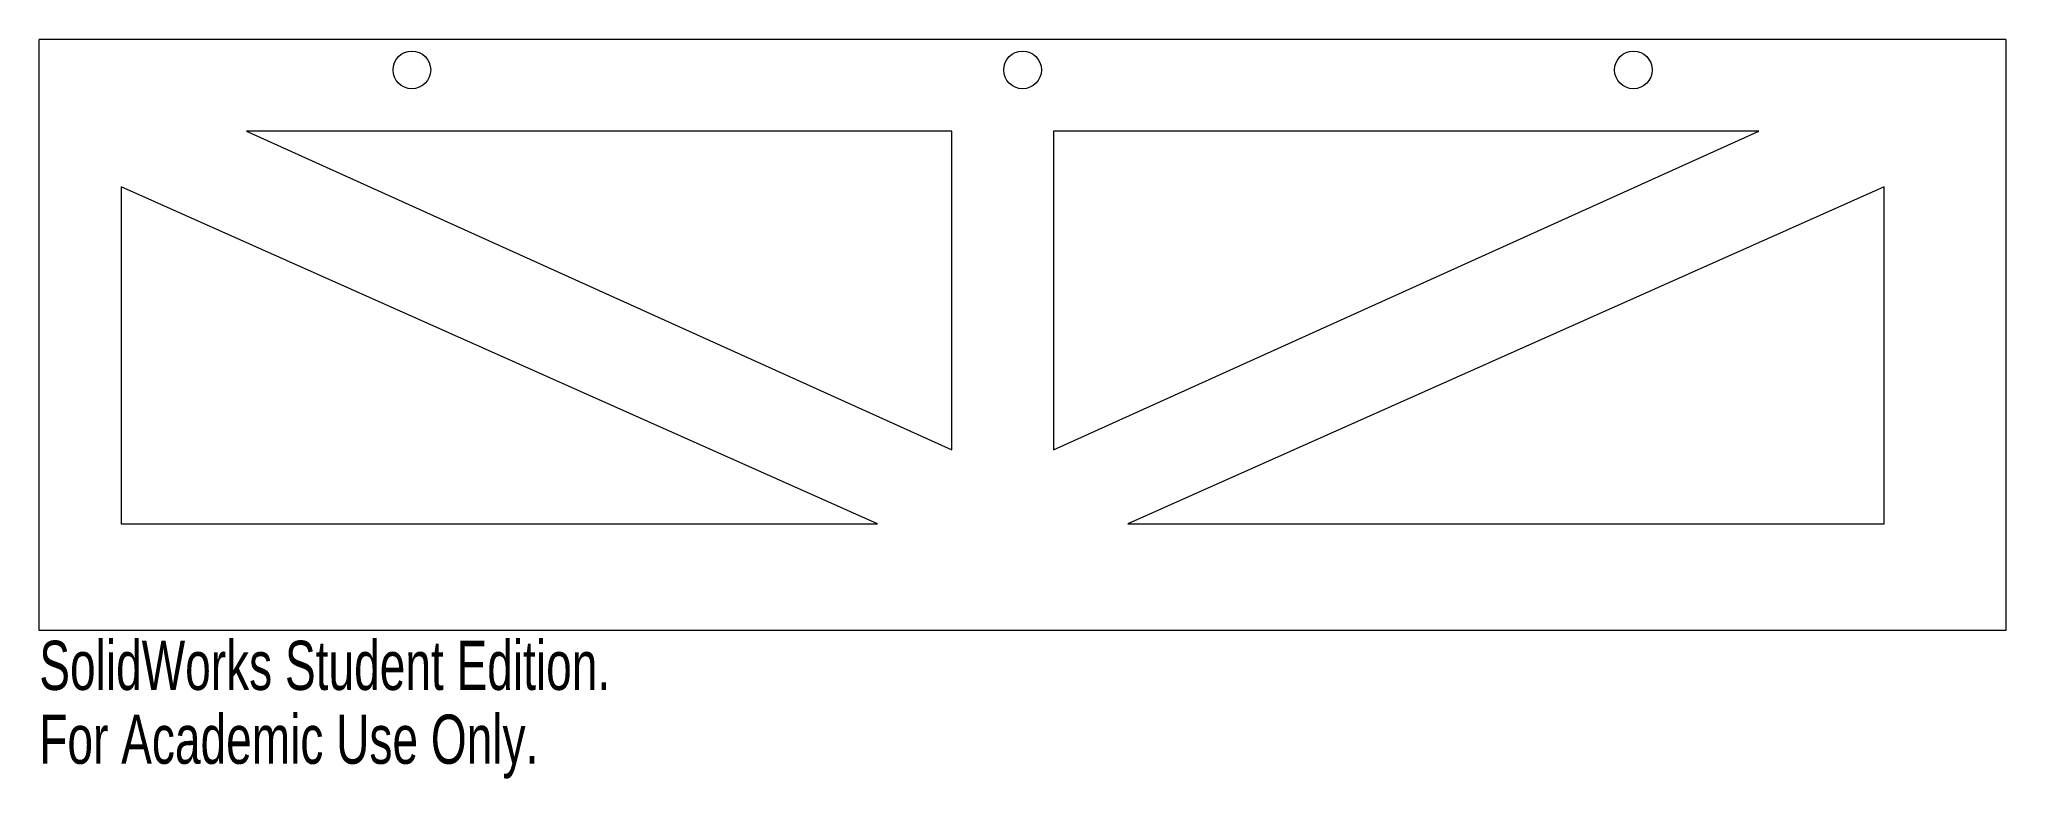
# Model space of a CAD drawing. Header units: millimetres. Extents: x 3 to 197, y 85 to 157.
import ezdxf

# ---------------------------------------------------------------- set-up
doc = ezdxf.new("R2010")
doc.units = ezdxf.units.MM
doc.styles.add('SLDTEXTSTYLE0', font='TXT', dxfattribs={"width": 0.7})

msp = doc.modelspace()

# ---------------------------------------------------------------- linework, layer by layer
at = {"color": 7, "linetype": 'Continuous', "lineweight": 15}
for p, q in [((196.59, 157.14), (3.41, 157.14)), ((3.41, 99.09), (3.41, 157.14)), ((196.59, 157.14), (196.59, 99.09)), ((23.76, 148.12), (93.05, 116.81)), ((93.05, 148.12), (23.76, 148.12)), ((93.05, 116.81), (93.05, 148.12)), ((103.05, 148.12), (103.05, 116.81)), ((172.35, 148.12), (103.05, 148.12)), ((103.05, 116.81), (172.35, 148.12)), ((11.47, 142.65), (11.47, 109.55)), ((85.77, 109.55), (11.47, 142.65)), ((184.64, 142.65), (110.34, 109.55)), ((184.64, 109.55), (184.64, 142.65)), ((11.47, 109.55), (85.77, 109.55)), ((110.34, 109.55), (184.64, 109.55)), ((196.59, 99.09), (3.41, 99.09))]:
    msp.add_line(p, q, dxfattribs=at)
for centre in [(40.01, 154.14), (100.01, 154.14), (160.01, 154.14)]:
    msp.add_circle(centre, 1.85, dxfattribs=at)

# ---------------------------------------------------------------- texts
at = {"color": 7, "linetype": 'Continuous', "char_height": 4.8336, "attachment_point": 1, "style": 'SLDTEXTSTYLE0'}
for s, insert in [('SolidWorks Student Edition.', (3.41, 98.07)), ('For Academic Use Only.', (3.41, 90.82))]:
    msp.add_mtext(s, dxfattribs=dict(at, insert=insert))

doc.saveas('drawing.dxf')
